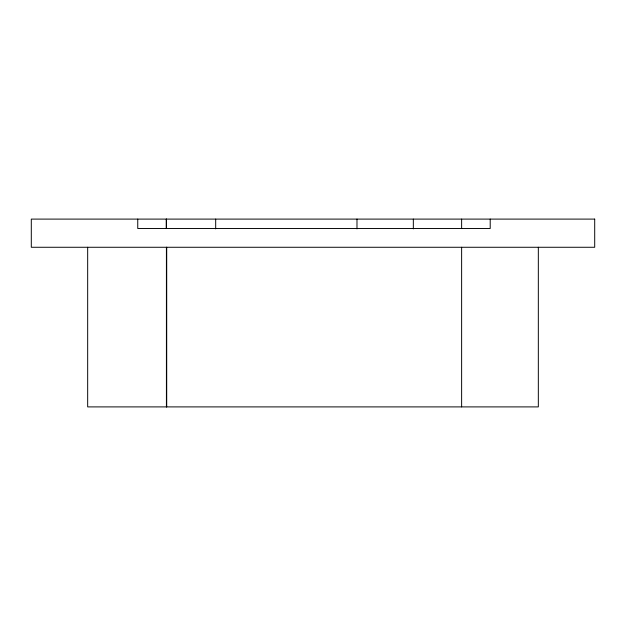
<?xml version="1.0" encoding="UTF-8"?>
<svg xmlns="http://www.w3.org/2000/svg" width="626" height="626" viewBox="0 0 626 626"><rect width="100%" height="100%" fill="white"/><g stroke="black" fill="none" stroke-linecap="round" stroke-linejoin="round"><path stroke-width="0.94" d="M538.329 247.27L538.329 406.9L87.671 406.9L87.671 247.27M490.213 219.1L490.213 228.49L137.751 228.49L137.751 219.1M461.628 219.1L461.628 228.49M461.628 247.27L461.628 406.9M413.332 219.1L413.332 228.881M356.984 219.1L356.984 228.881M215.688 219.1L215.688 228.881M166.704 247.27L166.704 406.9M166.414 219.1L166.414 228.49M166.414 247.27L166.414 406.9M166.273 219.1L166.273 228.49M594.7 219.1L31.3 219.1L31.3 247.27L594.7 247.27L594.7 219.1"/></g></svg>
